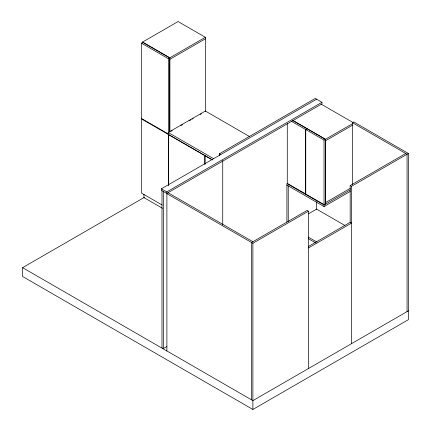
<?xml version="1.0" encoding="UTF-8"?>
<svg xmlns="http://www.w3.org/2000/svg" width="431" height="431" viewBox="0 0 431 431"><rect width="100%" height="100%" fill="white"/><g stroke="black" fill="none" stroke-linecap="round" stroke-linejoin="round"><path stroke-width="0.65" d="M142.613 43.073L142.613 42.044L178.111 21.55L205.361 37.287L205.361 111.462M168.381 134.014L141.422 118.45L141.422 43.159L142.758 42.389L169.717 57.953L169.717 131.897M142.613 42.044L169.862 57.781L205.361 37.287M141.422 43.159L168.381 58.724L169.717 57.953M169.862 59.322L205.361 38.828M212.429 159.96L168.23 134.445L168.23 132.473L205.361 111.031L249.56 136.552M171.026 131.283L172.195 130.615M180.923 125.572L182.669 124.564M189.069 120.869L190.814 119.861M191.978 119.188L193.142 118.52M200.124 114.484L201.288 113.811M219.471 155.753L219.471 153.738L315.271 98.424L321.957 102.287L321.957 103.828L166.743 193.438L161.399 190.351L161.399 188.81L316.613 99.2M352.407 184.56L352.407 122.695L353.743 121.925L408.399 153.479L408.399 319.667L252.889 409.45L22.601 276.492L22.601 267.662L144.326 197.382M161.399 188.81L166.743 191.897L321.957 102.287M166.894 350.969L166.894 193.611L168.23 192.84L252.889 241.716M291.27 121.186L305.547 129.424L306.883 128.654L292.611 120.416M305.768 129.553L307.104 128.783L325.373 139.332L325.373 203.815L324.037 204.59L305.768 194.042L305.768 129.553L324.037 140.102L325.373 139.332M293.032 120.486L325.524 139.245L352.59 123.616M325.524 140.786L352.59 125.162M350.177 222.536L350.177 185.551L405.727 153.479M166.894 193.611L252.889 243.262L308.44 211.19L308.44 368.548M350.177 185.551L351.513 186.321L408.399 153.479M325.524 202.613L350.284 188.32M308.628 213.744L316.78 209.035M286.906 222.057L286.906 183.579L324.037 205.016L350.284 189.861M286.906 185.12L324.037 206.562L350.247 191.429M308.267 246.532L350.177 222.337L351.513 223.107L308.44 247.976M161.991 190.696L161.991 347.795L163.327 348.566L166.824 346.551M408.399 310.837L252.889 400.62L22.601 267.662M321.251 104.194L353.161 122.614M352.407 122.695L407.063 154.25L407.063 311.608M344.902 225.467L316.613 209.132L316.613 201.746M219.471 153.738L220.812 154.508M308.44 211.19L307.104 210.42L251.553 242.491L251.553 399.844M168.23 132.473L213.593 158.656M212.052 159.659L205.064 155.623L205.064 164.313M308.37 237.136L317.076 242.157M308.37 238.677L315.912 243.03M162.072 204.978L141.422 193.056L141.422 118.881L168.381 134.445L168.381 185.233M162.503 208.313L143.949 197.603L143.949 194.268M351.513 186.321L351.513 343.679M325.524 139.245L325.524 204.159M324.037 140.102L324.037 204.59M324.037 205.016L324.037 206.562M305.547 129.424L305.547 193.912L287.278 183.364L287.278 123.578M288.242 185.896L288.242 221.486M252.889 243.262L252.889 409.45M222.741 160.521L222.741 224.977M204.768 164.141L204.768 155.451L168.677 134.612L168.677 185.4M169.862 57.781L169.862 131.956M168.381 58.724L168.381 132.673M166.743 191.897L166.743 193.438M163.327 191.466L163.327 348.566"/></g></svg>
